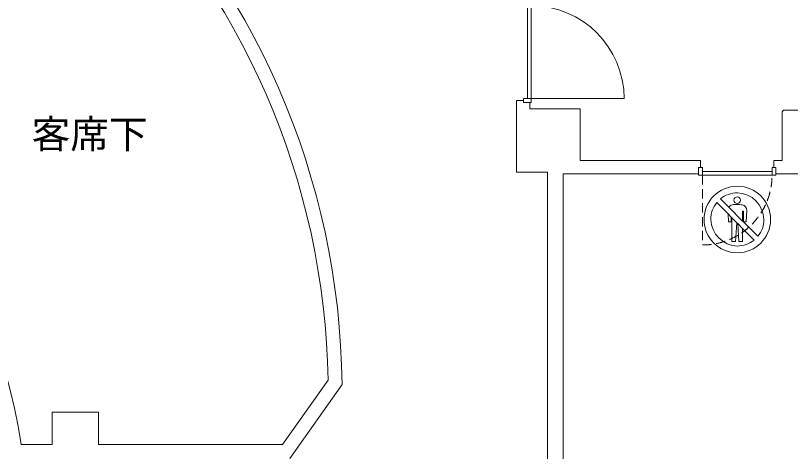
# Model space of a CAD drawing. Units: millimetres, scale not verified. Extents: x -27622 to 28378, y -25776 to 13441.
# Drawn here: x 8711 to 18734, y -5610 to 28 of the extents above; entities that cross this region are included whole.
import ezdxf
from ezdxf.enums import TextEntityAlignment as Align

# ---------------------------------------------------------------- set-up
doc = ezdxf.new("R2010")
doc.units = ezdxf.units.MM
doc.header["$LTSCALE"] = 100
doc.linetypes.add('DASHED1', pattern=[1.8, 1.2, -0.6])
doc.layers.add('0-0', color=7, linetype='Continuous', lineweight=18)
doc.layers.add('D-E', color=7, linetype='Continuous', lineweight=18)
doc.layers.add('0-A', color=7, linetype='Continuous')
doc.styles.add('HGｺﾞｼｯｸE', font='')
doc.styles.get('HGｺﾞｼｯｸE').set_extended_font_data('HGｺﾞｼｯｸE')

msp = doc.modelspace()

# ---------------------------------------------------------------- linework, layer by layer
at = {"layer": '0-0'}
for p, q in [((15331.1, 154.2), (15331.1, -1047.3)), ((15190.9, -1072.3), (15190.9, -1197.4)), ((15281, -1072.3), (15190.9, -1072.3)), ((15281, -1047.3), (15381.1, -1047.3)), ((15281, -1072.3), (15281, -1097.3)), ((15361.1, -1097.3), (15281, -1097.3)), ((15361.1, -1097.3), (15361.1, -1177.4)), ((15381.1, -1047.3), (15381.1, -1097.3)), ((15381.1, -1047.3), (16582.6, -1047.3)), ((15190.9, -1197.4), (15190.9, -1998.4)), ((16011.9, -1177.4), (15361.1, -1177.4)), ((16011.9, -1848.2), (16011.9, -1177.4)), ((18625, -1217.5), (18645, -1197.4)), ((18645, -1197.4), (19365.9, -1197.4)), ((18625, -1217.5), (18625, -1848.2)), ((16011.9, -1848.2), (17568.7, -1848.2)), ((17568.7, -1938.3), (17568.7, -1848.2)), ((15190.9, -1998.4), (15591.4, -1998.4)), ((15591.4, -1998.4), (15591.4, -11109.2)), ((17593.8, -1938.3), (17543.7, -1938.3)), ((17543.7, -1938.3), (17568.7, -1938.3)), ((17543.7, -1938.3), (17543.7, -2038.4)), ((17568.7, -1938.3), (17543.7, -1938.3)), ((17543.7, -2018.4), (17543.7, -1938.3)), ((17593.8, -1938.3), (17593.8, -2038.4)), ((18494.8, -1988.4), (17593.8, -1988.4)), ((18494.8, -1938.3), (18544.9, -1938.3)), ((18494.8, -1938.3), (18494.8, -2038.4)), ((18519.9, -1938.3), (18544.9, -1938.3)), ((18519.9, -1938.3), (18544.9, -1938.3)), ((18544.9, -2038.4), (18544.9, -1938.3)), ((18544.9, -2018.4), (18544.9, -1938.3)), ((15791.6, -2018.4), (15791.6, -11089.2)), ((15791.6, -2018.4), (17543.7, -2018.4)), ((17593.8, -2038.4), (17543.7, -2038.4)), ((17568.7, -2038.4), (17543.7, -2038.4)), ((18494.8, -2038.4), (17593.8, -2038.4)), ((12165.5, -5519.5), (12752.9, -4686.3)), ((12259, -5699.7), (12933.9, -4742.4)), ((9784.5, -5099), (9183.8, -5099)), ((9183.8, -5099), (9183.8, -5519.5)), ((9784.5, -5099), (9784.5, -5519.5)), ((8786.4, -5519.5), (9183.8, -5519.5)), ((9784.5, -5519.5), (12165.5, -5519.5))]:
    msp.add_line(p, q, dxfattribs=at)
at = {"layer": '0-0', "linetype": 'DASHED1'}
for p, q in [((16011.9, -1377.7), (16011.9, -1828.2)), ((16011.9, -1848.2), (16912.9, -1848.2)), ((17593.8, -2038.4), (17593.8, -2939.5))]:
    msp.add_line(p, q, dxfattribs=at)
at = {"layer": '0-0'}
for points in [[(15281, 154.2), (15381.1, 154.2), (15381.1, -1047.3)], [(15281, -1047.3), (15281, -1097.3), (15381.1, -1097.3)], [(18519.9, -1938.3), (18519.9, -1848.2), (18625, -1848.2)], [(18544.9, -2018.4), (19345.8, -2018.4), (19365.9, -1998.4)], [(18494.8, -2038.4), (18544.9, -2038.4), (18519.9, -2038.4)]]:
    msp.add_lwpolyline(points, dxfattribs=at)
for centre, radius, start, end in [((3104.2, -4843.3), 9830.2, 0.58807, 46.59058), ((3104.2, -4843.3), 9650, 0.93193, 46.16003), ((15381.1, -1047.3), 1201.4, 0, 90), ((1875.1, -6553.8), 6988.3, 8.51125, 70.19928)]:
    msp.add_arc(centre, radius, start, end, dxfattribs=at)
at = {"layer": '0-0', "linetype": 'DASHED1'}
msp.add_arc((17593.8, -2038.4), 901.1, 270, 0, dxfattribs=at)
at = {"layer": 'D-E'}
for p, q in [((17827.7, -2342.9), (17936, -2451.3)), ((18159.8, -2642.1), (18167.8, -2493.9))]:
    msp.add_line(p, q, dxfattribs=at)
for points in [[(18067.1, -2895.3), (18050.9, -2663.5), (18041.2, -2653.7), (18024.2, -2895.3), (17976.9, -2895.3), (17976.9, -2589.5), (17966.2, -2578.9), (17966.2, -2642.1), (17931.4, -2642.1), (17925.9, -2538.5), (17779.2, -2391.9)], [(17936, -2451.3), (18114.2, -2629.5), (18114.2, -2500.5), (18125, -2500.5), (18125, -2640.1), (18126.8, -2642.1), (18159.8, -2642.1)], [(18167.8, -2493.9), (18159.8, -2642.1), (18126.8, -2642.1), (18312.3, -2827.5)], [(18263.4, -2875.9), (18114.2, -2726.9), (18114.2, -2895.3), (18067.1, -2895.3)]]:
    msp.add_lwpolyline(points, dxfattribs=at)
for points in [[(18114.2, -2500.5), (18114.2, -2629.5), (18125, -2640.1), (18125, -2500.5)], [(17966.2, -2642.1), (17966.2, -2578.9), (17925.9, -2538.5), (17931.4, -2642.1)], [(18024.2, -2895.3), (18041.2, -2653.7), (17976.9, -2589.5), (17976.9, -2895.3)], [(18067.1, -2895.3), (18114.2, -2895.3), (18114.2, -2726.9), (18050.9, -2663.5)], [(18126.8, -2642.1), (18125, -2640.1), (18125, -2642.1)]]:
    msp.add_lwpolyline(points, close=True, dxfattribs=at)
for centre, radius, start, end in [((18045.7, -2609.6), 430.3, 90.01331, 180.01066), ((18045.5, -2609.6), 430.3, 359.99201, 89.98935), ((18047.4, -2612.3), 347.6, 90.17441, 129.18968), ((18033.2, -2622), 357.6, 2.10521, 87.88481), ((18048.8, -2609.9), 346.8, 141.02952, 179.82214), ((18047.2, -2360.6), 44.6, 92.06739, 177.98594), ((18047.1, -2357.4), 44.5, 182.1377, 268.07609), ((18043.9, -2360.6), 44.6, 2.02021, 87.81967), ((18044, -2357.4), 44.5, 272.10635, 357.78666), ((17994.5, -2489.1), 69.7, 101.00287, 147.14539), ((18045.5, -2774.1), 359.3, 89.98013, 100.30929), ((18046.5, -2765.3), 350.4, 79.56016, 90.14089), ((18094.8, -2492.1), 73, 358.57678, 77.97511), ((18045.6, -2609.7), 430.2, 180.00266, 270.00001), ((18059.6, -2595.8), 357.8, 182.10188, 267.88148), ((18045.6, -2609.6), 430.2, 269.99733, 359.99468), ((18042.7, -2607.7), 347.8, 320.81515, 359.80815), ((18045.4, -2607.5), 345.8, 270.16395, 309.09017)]:
    msp.add_arc(centre, radius, start, end, dxfattribs=at)

# ---------------------------------------------------------------- texts
at = {"layer": '0-A', "style": 'HGｺﾞｼｯｸE'}
msp.add_text('客席下', height=366.6, dxfattribs=at).set_placement((8919.9, -1798.3), align=Align.BOTTOM_LEFT)

doc.saveas('drawing.dxf')
